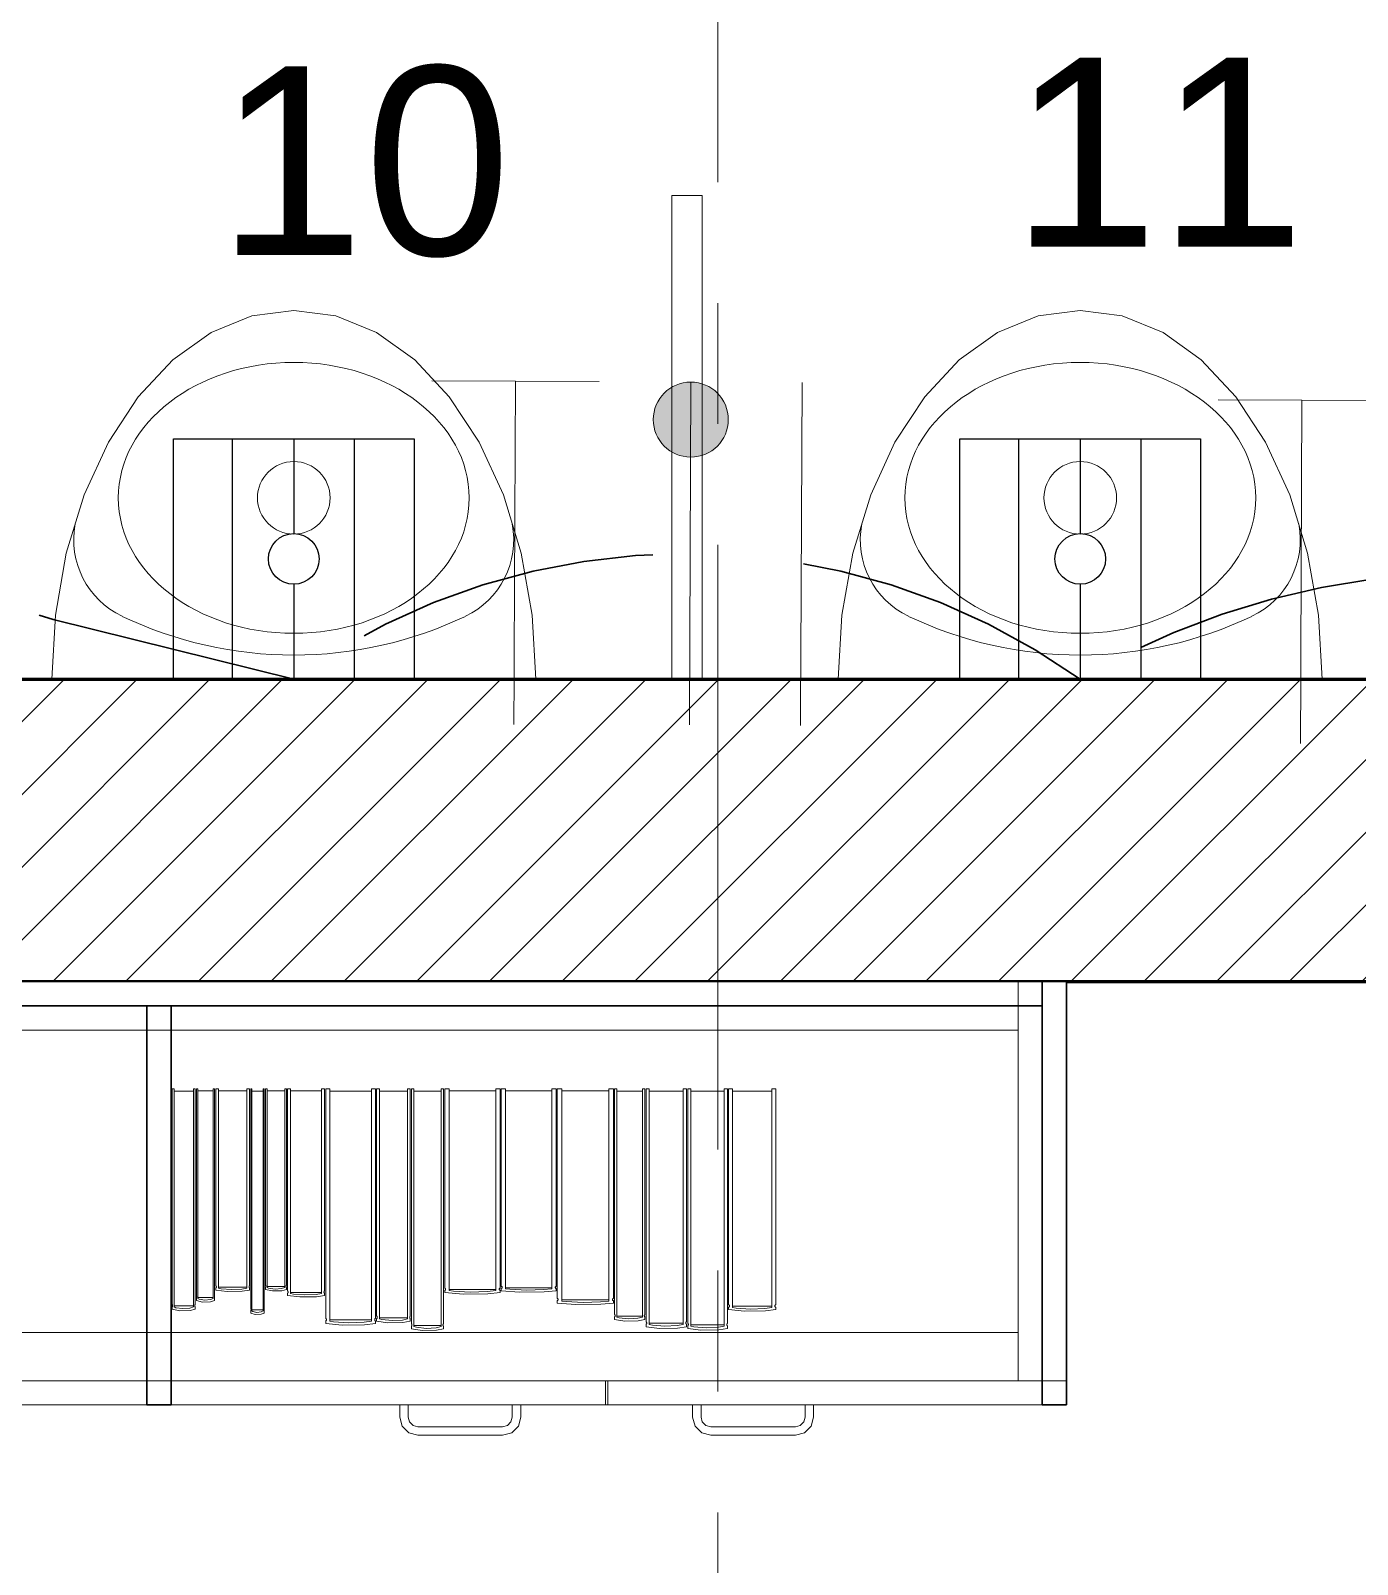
# Model space of a CAD drawing. Header units: inches. Extents: x -19 to 5698, y -728 to 92.
# Drawn here: x 419.478 to 420.574, y 10.968 to 12.236 of the extents above; entities that cross this region are included whole.
import ezdxf

# ---------------------------------------------------------------- set-up
doc = ezdxf.new("R2010")
doc.units = ezdxf.units.IN
doc.header["$MEASUREMENT"] = 0
doc.set_wipeout_variables(frame=1)
for name, pattern in [('HIDDEN', [0.375, 0.25, -0.125]), ('Punto & Raya', [0.65, 0.5, -0.075, 0, -0.075]), ('RAYITAS', [0.375, 0.25, -0.125]), ('Wipeout_Contour', [1, 0, -1])]:
    doc.linetypes.add(name, pattern=pattern)
for name, color, linetype, lineweight in [('00 conduct tomacorr', 120, 'HIDDEN', 30), ('00 IE LUZ EMERGENCIA', 253, 'Continuous', 0), ('T-TECHO-E', 150, 'Continuous', 20), ('TOMACORRIENTE', 22, 'RAYITAS', 9)]:
    doc.layers.add(name, color=color, linetype=linetype, lineweight=lineweight)
for name, color, linetype in [('02 _ ARQ _ ZON _ Espacio.3D', 7, 'Continuous'), ('Estructura - 04 MURO', 7, 'Continuous'), ('Fluxometro E. Mingitorio', 117, 'Continuous'), ('Interior - Mobiliario', 7, 'Continuous'), ('Interior - Sanitarios', 7, 'Continuous'), ('Marcador - Secciones', 7, 'Continuous')]:
    doc.layers.add(name, color=color, linetype=linetype)
doc.styles.add('Annotative', font='arial.ttf')

# ---------------------------------------------------------------- blocks, each defined once
blk = doc.blocks.new('Flux E Mingitorio')
at = {"layer": 'Fluxometro E. Mingitorio'}
for p, q in [((-0.03824, 0), (-0.03824, 0.15)), ((0, 0.15), (0, 0.09079)), ((0.03774, 0.15), (0.03774, 0)), ((0, 0.05921), (0, 0))]:
    blk.add_line(p, q, dxfattribs=at)
blk.add_lwpolyline([(-0.075, 0.15), (0.075, 0.15), (0.075, 0), (-0.075, 0)], close=True, dxfattribs=at)
at = {"layer": 'Fluxometro E. Mingitorio', "color": 242, "true_color": 0xcd2027}
blk.add_circle((0, 0.075), 0.01579, dxfattribs=at)
blk = doc.blocks.new('a')
at = {"layer": 'TOMACORRIENTE', "ltscale": 0.05}
h = blk.add_hatch(color=4, dxfattribs=at)
edge = h.paths.add_edge_path()
edge.add_arc((0, 0.0752), 0.02106, 0, 360)
at = {"layer": 'TOMACORRIENTE', "color": 4}
for p, q in [((-0.14553, 0.09625), (-0.0515, 0.09625)), ((-0.09851, 0.09625), (-0.09851, -0.09657)), ((0, 0.09625), (0, -0.09625)), ((0.06232, -0.09625), (0.06232, 0.09625))]:
    blk.add_line(p, q, dxfattribs=at)
blk.add_circle((0, 0.0752), 0.02106, dxfattribs=at)
blk = doc.blocks.new('CABLE 3FACE')
at = {"layer": 'T-TECHO-E', "rotation": 59.94170052614085}
blk.add_blockref('a', (0, 0), dxfattribs=at)

msp = doc.modelspace()

# ---------------------------------------------------------------- linework, layer by layer
at = {"layer": '02 _ ARQ _ ZON _ Espacio.3D', "color": 254, "linetype": 'Continuous', "lineweight": 0, "flags": 128}
msp.add_lwpolyline([(407.12, 16.5), (407.12, 8.1), (407.5701, 8.1), (407.5701, 7.7), (407.7701, 7.7), (407.7701, 7.3311), (413.6701, 7.3311), (413.6701, 7.7), (414.0701, 7.7), (414.0701, 8.1), (414.5701, 8.1), (414.5701, 7.35), (420.6701, 7.35), (420.6701, 7.7), (421.0701, 7.7), (421.0701, 8.1), (421.4201, 8.1), (421.4199, 11.45), (413.47, 11.4499), (413.47, 16.9), (413.47, 17.35), (407.5701, 17.3493), (407.5701, 16.5)], close=True, dxfattribs=at)
at = {"layer": '02 _ ARQ _ ZON _ Espacio.3D', "color": 9, "linetype": 'Continuous', "lineweight": 5, "flags": 128}
msp.add_lwpolyline([(417.42, 14.9999), (417.42, 11.7), (421.3201, 11.7), (421.3201, 14.9999), (418.4701, 14.9999), (418.4701, 13.6749), (418.3201, 13.6749), (418.3201, 14.9999)], close=True, dxfattribs=at)
at = {"layer": 'Interior - Mobiliario', "color": 175, "linetype": 'Continuous', "lineweight": 13}
for p, q in [((418.8537, 11.43), (420.3137, 11.43)), ((420.3137, 11.43), (420.3137, 11.12)), ((420.2937, 11.41), (420.2937, 11.16)), ((419.6121, 11.181), (419.6121, 11.3613)), ((419.6121, 11.3613), (419.6136, 11.3613)), ((419.6136, 11.3613), (419.6136, 11.1832)), ((419.6146, 11.19), (419.6146, 11.3613)), ((419.6146, 11.3613), (419.6158, 11.3613)), ((419.6158, 11.3613), (419.6158, 11.1879)), ((419.6158, 11.3596), (419.6285, 11.3596)), ((419.6285, 11.1879), (419.6285, 11.3613)), ((419.6285, 11.3613), (419.6297, 11.3613)), ((419.6297, 11.3613), (419.6297, 11.19)), ((419.6307, 11.1985), (419.6307, 11.3613)), ((419.6307, 11.3613), (419.633, 11.3613)), ((419.633, 11.3613), (419.633, 11.1965)), ((419.633, 11.3597), (419.6564, 11.3597)), ((419.6564, 11.1965), (419.6564, 11.3613)), ((419.6564, 11.3613), (419.6586, 11.3613)), ((419.6586, 11.3613), (419.6586, 11.1985)), ((419.6596, 11.18), (419.6596, 11.3613)), ((419.6596, 11.3613), (419.6605, 11.3613)), ((419.6605, 11.3613), (419.6605, 11.1778)), ((419.6605, 11.3595), (419.6698, 11.3595)), ((419.6698, 11.1778), (419.6698, 11.3613)), ((419.6698, 11.3613), (419.6706, 11.3613)), ((419.6706, 11.3613), (419.6706, 11.18)), ((419.6716, 11.199), (419.6716, 11.3613)), ((419.6716, 11.3613), (419.673, 11.3613)), ((419.673, 11.3613), (419.673, 11.197)), ((419.673, 11.3597), (419.6876, 11.3597)), ((419.6876, 11.197), (419.6876, 11.3613)), ((419.6876, 11.3613), (419.689, 11.3613)), ((419.689, 11.3613), (419.689, 11.199)), ((419.69, 11.1942), (419.69, 11.3613)), ((419.69, 11.3613), (419.6924, 11.3613)), ((419.6924, 11.3613), (419.6924, 11.1922)), ((419.6924, 11.3596), (419.7181, 11.3596)), ((419.7181, 11.1922), (419.7181, 11.3613)), ((419.7181, 11.3613), (419.7205, 11.3613)), ((419.7205, 11.3613), (419.7205, 11.1942)), ((419.7215, 11.1716), (419.7215, 11.3613)), ((419.7215, 11.3613), (419.7248, 11.3613)), ((419.7248, 11.3613), (419.7248, 11.1693)), ((419.7248, 11.3594), (419.7594, 11.3594)), ((419.7594, 11.1693), (419.7594, 11.3613)), ((419.7594, 11.3613), (419.7626, 11.3613)), ((419.7626, 11.3613), (419.7626, 11.1716)), ((419.7636, 11.1734), (419.7636, 11.3613)), ((419.7636, 11.3613), (419.7659, 11.3613)), ((419.7659, 11.3613), (419.7659, 11.1711)), ((419.7659, 11.3594), (419.7891, 11.3594)), ((419.7891, 11.1711), (419.7891, 11.3613)), ((419.7891, 11.3613), (419.7913, 11.3613)), ((419.7913, 11.3613), (419.7913, 11.1734)), ((419.7923, 11.1671), (419.7923, 11.3613)), ((419.7923, 11.3613), (419.7944, 11.3613)), ((419.7944, 11.3613), (419.7944, 11.1648)), ((419.7944, 11.3594), (419.8168, 11.3594)), ((419.8168, 11.1648), (419.8168, 11.3613)), ((419.8168, 11.3613), (419.8189, 11.3613)), ((419.8189, 11.3613), (419.8189, 11.1671)), ((419.8199, 11.1966), (419.8199, 11.3613)), ((419.8199, 11.3613), (419.8235, 11.3613)), ((419.8235, 11.3613), (419.8235, 11.1945)), ((419.8235, 11.3597), (419.862, 11.3597)), ((419.862, 11.1945), (419.862, 11.3613)), ((419.862, 11.3613), (419.8656, 11.3613)), ((419.8656, 11.3613), (419.8656, 11.1966)), ((419.8666, 11.1981), (419.8666, 11.3613)), ((419.8666, 11.3613), (419.8702, 11.3613)), ((419.8702, 11.3613), (419.8702, 11.1961)), ((419.8702, 11.3597), (419.9083, 11.3597)), ((419.9083, 11.1961), (419.9083, 11.3613)), ((419.9083, 11.3613), (419.9119, 11.3613)), ((419.9119, 11.3613), (419.9119, 11.1981)), ((419.9129, 11.188), (419.9129, 11.3613)), ((419.9129, 11.3613), (419.9166, 11.3613)), ((419.9166, 11.3613), (419.9166, 11.1859)), ((419.9166, 11.3596), (419.9555, 11.3596)), ((419.9555, 11.1859), (419.9555, 11.3613)), ((419.9555, 11.3613), (419.9592, 11.3613)), ((419.9592, 11.3613), (419.9592, 11.188)), ((419.9602, 11.1748), (419.9602, 11.3613)), ((419.9602, 11.3613), (419.9622, 11.3613)), ((419.9622, 11.3613), (419.9622, 11.1725)), ((419.9622, 11.3594), (419.9833, 11.3594)), ((419.9833, 11.1725), (419.9833, 11.3613)), ((419.9833, 11.3613), (419.9853, 11.3613)), ((419.9853, 11.3613), (419.9853, 11.1748)), ((419.9863, 11.1689), (419.9863, 11.3613)), ((419.9863, 11.3613), (419.9889, 11.3613)), ((419.9889, 11.3613), (419.9889, 11.1665)), ((419.9889, 11.3594), (420.017, 11.3594)), ((420.017, 11.1665), (420.017, 11.3613)), ((420.017, 11.3613), (420.0197, 11.3613)), ((420.0197, 11.3613), (420.0197, 11.1689)), ((420.0207, 11.1676), (420.0207, 11.3613)), ((420.0207, 11.3613), (420.0233, 11.3613)), ((420.0233, 11.3613), (420.0233, 11.1652)), ((420.0233, 11.3594), (420.0509, 11.3594)), ((420.0509, 11.1652), (420.0509, 11.3613)), ((420.0509, 11.3613), (420.0535, 11.3613)), ((420.0535, 11.3613), (420.0535, 11.1676)), ((420.0545, 11.1828), (420.0545, 11.3613)), ((420.0545, 11.3613), (420.0576, 11.3613)), ((420.0576, 11.3613), (420.0576, 11.1806)), ((420.0576, 11.3595), (420.0903, 11.3595)), ((420.0903, 11.1806), (420.0903, 11.3613)), ((420.0903, 11.3613), (420.0934, 11.3613)), ((420.0934, 11.3613), (420.0934, 11.1828)), ((419.6309, 11.1984), (419.6307, 11.1985)), ((419.631, 11.1982), (419.6309, 11.1984)), ((419.6311, 11.198), (419.631, 11.1982)), ((419.6312, 11.1977), (419.6311, 11.198)), ((419.6312, 11.1975), (419.6312, 11.1977)), ((419.6312, 11.1973), (419.6312, 11.1975)), ((419.6583, 11.1982), (419.6582, 11.1979)), ((419.6582, 11.1979), (419.6582, 11.1977)), ((419.6582, 11.1977), (419.6582, 11.1974)), ((419.6582, 11.1974), (419.6582, 11.1972)), ((419.6585, 11.1984), (419.6583, 11.1982)), ((419.6586, 11.1985), (419.6585, 11.1984)), ((419.6717, 11.1989), (419.6716, 11.199)), ((419.6718, 11.1987), (419.6717, 11.1989)), ((419.6717, 11.1973), (419.6718, 11.1975)), ((419.6719, 11.1984), (419.6718, 11.1987)), ((419.6718, 11.1975), (419.6719, 11.1977)), ((419.6719, 11.1982), (419.6719, 11.1984)), ((419.6719, 11.198), (419.6719, 11.1982)), ((419.6719, 11.1977), (419.6719, 11.198)), ((419.6876, 11.1978), (419.673, 11.1978)), ((419.6888, 11.1986), (419.6887, 11.1984)), ((419.6887, 11.1984), (419.6887, 11.1981)), ((419.6887, 11.1981), (419.6887, 11.1979)), ((419.6887, 11.1979), (419.6888, 11.1977)), ((419.6889, 11.1988), (419.6888, 11.1986)), ((419.6888, 11.1977), (419.6888, 11.1974)), ((419.6888, 11.1974), (419.6889, 11.1972)), ((419.689, 11.199), (419.6889, 11.1988)), ((419.8668, 11.198), (419.8666, 11.1981)), ((419.8671, 11.1978), (419.8668, 11.198)), ((419.8673, 11.1976), (419.8671, 11.1978)), ((419.8674, 11.1973), (419.8673, 11.1976)), ((419.9112, 11.1975), (419.9111, 11.1973)), ((419.9114, 11.1977), (419.9112, 11.1975)), ((419.9117, 11.1979), (419.9114, 11.1977)), ((419.9119, 11.1981), (419.9117, 11.1979)), ((419.6147, 11.1899), (419.6146, 11.19)), ((419.6146, 11.1881), (419.6147, 11.1882)), ((419.6146, 11.1862), (419.6146, 11.1881)), ((419.6197, 11.185), (419.6146, 11.1862)), ((419.6148, 11.1897), (419.6147, 11.1899)), ((419.6147, 11.1882), (419.6148, 11.1885)), ((419.6148, 11.1895), (419.6148, 11.1897)), ((419.6149, 11.1892), (419.6148, 11.1895)), ((419.6148, 11.1887), (419.6149, 11.189)), ((419.6148, 11.1885), (419.6148, 11.1887)), ((419.6149, 11.189), (419.6149, 11.1892)), ((419.6285, 11.1888), (419.6158, 11.1888)), ((419.6158, 11.1879), (419.617, 11.1874)), ((419.617, 11.1874), (419.6216, 11.1867)), ((419.6264, 11.1852), (419.6197, 11.185)), ((419.6216, 11.1867), (419.6263, 11.1871)), ((419.6263, 11.1871), (419.6285, 11.1879)), ((419.6297, 11.1862), (419.6264, 11.1852)), ((419.6296, 11.1897), (419.6295, 11.1894)), ((419.6295, 11.1894), (419.6295, 11.1892)), ((419.6295, 11.1892), (419.6295, 11.1889)), ((419.6295, 11.1889), (419.6295, 11.1886)), ((419.6295, 11.1886), (419.6296, 11.1884)), ((419.6297, 11.1899), (419.6296, 11.1897)), ((419.6296, 11.1884), (419.6297, 11.1882)), ((419.6297, 11.19), (419.6297, 11.1899)), ((419.6297, 11.1882), (419.6297, 11.1881)), ((419.6297, 11.1881), (419.6297, 11.1862)), ((419.6307, 11.1967), (419.6309, 11.1968)), ((419.6307, 11.1949), (419.6307, 11.1967)), ((419.64, 11.1937), (419.6307, 11.1949)), ((419.6309, 11.1968), (419.6311, 11.197)), ((419.6311, 11.197), (419.6312, 11.1973)), ((419.6564, 11.1974), (419.633, 11.1974)), ((419.633, 11.1965), (419.6351, 11.196)), ((419.6351, 11.196), (419.6436, 11.1953)), ((419.6525, 11.194), (419.64, 11.1937)), ((419.6436, 11.1953), (419.6522, 11.1958)), ((419.6522, 11.1958), (419.6564, 11.1965)), ((419.6586, 11.1949), (419.6525, 11.194)), ((419.6582, 11.1972), (419.6583, 11.197)), ((419.6583, 11.197), (419.6585, 11.1968)), ((419.6585, 11.1968), (419.6586, 11.1967)), ((419.6586, 11.1967), (419.6586, 11.1949)), ((419.6716, 11.1971), (419.6717, 11.1973)), ((419.6716, 11.1953), (419.6716, 11.1971)), ((419.6774, 11.1942), (419.6716, 11.1953)), ((419.673, 11.197), (419.6743, 11.1965)), ((419.6743, 11.1965), (419.6797, 11.1958)), ((419.6852, 11.1944), (419.6774, 11.1942)), ((419.6797, 11.1958), (419.685, 11.1962)), ((419.685, 11.1962), (419.6876, 11.197)), ((419.689, 11.1953), (419.6852, 11.1944)), ((419.6889, 11.1972), (419.689, 11.1971)), ((419.689, 11.1971), (419.689, 11.1953)), ((419.6901, 11.1941), (419.69, 11.1942)), ((419.69, 11.1923), (419.6902, 11.1925)), ((419.69, 11.1905), (419.69, 11.1923)), ((419.7002, 11.1893), (419.69, 11.1905)), ((419.6903, 11.1939), (419.6901, 11.1941)), ((419.6902, 11.1925), (419.6903, 11.1927)), ((419.6904, 11.1937), (419.6903, 11.1939)), ((419.6903, 11.1927), (419.6905, 11.1929)), ((419.6905, 11.1934), (419.6904, 11.1937)), ((419.6905, 11.1932), (419.6905, 11.1934)), ((419.6905, 11.1929), (419.6905, 11.1932)), ((419.7181, 11.193), (419.6924, 11.193)), ((419.6924, 11.1922), (419.6948, 11.1917)), ((419.6948, 11.1917), (419.7041, 11.1909)), ((419.7138, 11.1895), (419.7002, 11.1893)), ((419.7041, 11.1909), (419.7135, 11.1914)), ((419.7135, 11.1914), (419.7181, 11.1922)), ((419.7205, 11.1905), (419.7138, 11.1895)), ((419.7201, 11.1936), (419.72, 11.1934)), ((419.72, 11.1934), (419.72, 11.1931)), ((419.72, 11.1931), (419.7201, 11.1929)), ((419.7202, 11.1938), (419.7201, 11.1936)), ((419.7201, 11.1929), (419.7202, 11.1926)), ((419.7203, 11.1941), (419.7202, 11.1938)), ((419.7202, 11.1926), (419.7204, 11.1924)), ((419.7205, 11.1942), (419.7203, 11.1941)), ((419.7204, 11.1924), (419.7205, 11.1923)), ((419.7205, 11.1923), (419.7205, 11.1905)), ((419.8201, 11.1965), (419.8199, 11.1966)), ((419.8199, 11.1947), (419.8201, 11.1948)), ((419.8199, 11.1929), (419.8199, 11.1947)), ((419.8351, 11.1917), (419.8199, 11.1929)), ((419.8203, 11.1962), (419.8201, 11.1965)), ((419.8201, 11.1948), (419.8204, 11.195)), ((419.8205, 11.196), (419.8203, 11.1962)), ((419.8204, 11.195), (419.8206, 11.1953)), ((419.8206, 11.1958), (419.8205, 11.196)), ((419.8206, 11.1955), (419.8206, 11.1958)), ((419.8206, 11.1953), (419.8206, 11.1955)), ((419.862, 11.1954), (419.8235, 11.1954)), ((419.8235, 11.1945), (419.827, 11.194)), ((419.827, 11.194), (419.841, 11.1933)), ((419.8556, 11.1919), (419.8351, 11.1917)), ((419.841, 11.1933), (419.8551, 11.1938)), ((419.8551, 11.1938), (419.862, 11.1945)), ((419.8656, 11.1929), (419.8556, 11.1919)), ((419.8649, 11.196), (419.8648, 11.1957)), ((419.8648, 11.1957), (419.8649, 11.1955)), ((419.8651, 11.1962), (419.8649, 11.196)), ((419.8649, 11.1955), (419.865, 11.1952)), ((419.865, 11.1952), (419.8652, 11.195)), ((419.8654, 11.1964), (419.8651, 11.1962)), ((419.8652, 11.195), (419.8654, 11.1948)), ((419.8656, 11.1966), (419.8654, 11.1964)), ((419.8654, 11.1948), (419.8656, 11.1947)), ((419.8656, 11.1947), (419.8656, 11.1929)), ((419.8666, 11.1962), (419.8669, 11.1964)), ((419.8666, 11.1944), (419.8666, 11.1962)), ((419.8817, 11.1933), (419.8666, 11.1944)), ((419.8669, 11.1964), (419.8671, 11.1966)), ((419.8671, 11.1966), (419.8673, 11.1968)), ((419.8673, 11.1968), (419.8674, 11.1971)), ((419.8674, 11.1971), (419.8674, 11.1973)), ((419.9083, 11.1969), (419.8702, 11.1969)), ((419.8702, 11.1961), (419.8737, 11.1956)), ((419.8737, 11.1956), (419.8876, 11.1949)), ((419.902, 11.1935), (419.8817, 11.1933)), ((419.8876, 11.1949), (419.9015, 11.1953)), ((419.9015, 11.1953), (419.9083, 11.1961)), ((419.9119, 11.1944), (419.902, 11.1935)), ((419.9111, 11.1973), (419.9111, 11.197)), ((419.9111, 11.197), (419.9113, 11.1968)), ((419.9113, 11.1968), (419.9114, 11.1965)), ((419.9114, 11.1965), (419.9117, 11.1963)), ((419.9117, 11.1963), (419.9119, 11.1962)), ((419.9119, 11.1962), (419.9119, 11.1944)), ((419.9131, 11.1879), (419.9129, 11.188)), ((419.9129, 11.1861), (419.9131, 11.1862)), ((419.9129, 11.1841), (419.9129, 11.1861)), ((419.9134, 11.1877), (419.9131, 11.1879)), ((419.9131, 11.1862), (419.9134, 11.1865)), ((419.9136, 11.1875), (419.9134, 11.1877)), ((419.9134, 11.1865), (419.9136, 11.1867)), ((419.9137, 11.1872), (419.9136, 11.1875)), ((419.9136, 11.1867), (419.9137, 11.187)), ((419.9137, 11.187), (419.9137, 11.1872)), ((419.9555, 11.1868), (419.9166, 11.1868)), ((419.9166, 11.1859), (419.9201, 11.1854)), ((419.9201, 11.1854), (419.9343, 11.1847)), ((419.9343, 11.1847), (419.9486, 11.1851)), ((419.9486, 11.1851), (419.9555, 11.1859)), ((419.9585, 11.1874), (419.9584, 11.1872)), ((419.9584, 11.1872), (419.9584, 11.1869)), ((419.9584, 11.1869), (419.9585, 11.1866)), ((419.9587, 11.1877), (419.9585, 11.1874)), ((419.9585, 11.1866), (419.9587, 11.1864)), ((419.959, 11.1879), (419.9587, 11.1877)), ((419.9587, 11.1864), (419.959, 11.1862)), ((419.9592, 11.188), (419.959, 11.1879)), ((419.959, 11.1862), (419.9592, 11.1861)), ((419.9592, 11.1861), (419.9592, 11.1841)), ((419.6095, 11.1782), (419.601, 11.1779)), ((419.6034, 11.1797), (419.6093, 11.1801)), ((419.6093, 11.1801), (419.6121, 11.181)), ((419.6136, 11.1792), (419.6095, 11.1782)), ((419.6134, 11.1828), (419.6133, 11.1825)), ((419.6133, 11.1825), (419.6133, 11.1823)), ((419.6133, 11.1823), (419.6133, 11.182)), ((419.6133, 11.182), (419.6134, 11.1817)), ((419.6135, 11.183), (419.6134, 11.1828)), ((419.6134, 11.1817), (419.6134, 11.1815)), ((419.6134, 11.1815), (419.6135, 11.1812)), ((419.6136, 11.1832), (419.6135, 11.183)), ((419.6135, 11.1812), (419.6136, 11.1811)), ((419.6136, 11.1811), (419.6136, 11.1792)), ((419.6597, 11.1799), (419.6596, 11.18)), ((419.6596, 11.178), (419.6597, 11.1781)), ((419.6596, 11.1759), (419.6596, 11.178)), ((419.6633, 11.1747), (419.6596, 11.1759)), ((419.6597, 11.1797), (419.6597, 11.1799)), ((419.6598, 11.1794), (419.6597, 11.1797)), ((419.6597, 11.1783), (419.6598, 11.1786)), ((419.6597, 11.1781), (419.6597, 11.1783)), ((419.6598, 11.1792), (419.6598, 11.1794)), ((419.6598, 11.1789), (419.6598, 11.1792)), ((419.6598, 11.1786), (419.6598, 11.1789)), ((419.6698, 11.1787), (419.6605, 11.1787)), ((419.6605, 11.1778), (419.6613, 11.1772)), ((419.6613, 11.1772), (419.6647, 11.1765)), ((419.6682, 11.1749), (419.6633, 11.1747)), ((419.6647, 11.1765), (419.6681, 11.1769)), ((419.6681, 11.1769), (419.6698, 11.1778)), ((419.6706, 11.1759), (419.6682, 11.1749)), ((419.6706, 11.1799), (419.6705, 11.1796)), ((419.6705, 11.1796), (419.6705, 11.1794)), ((419.6705, 11.1794), (419.6705, 11.1791)), ((419.6705, 11.1791), (419.6705, 11.1788)), ((419.6705, 11.1788), (419.6705, 11.1785)), ((419.6705, 11.1785), (419.6705, 11.1783)), ((419.6705, 11.1783), (419.6706, 11.1781)), ((419.6706, 11.18), (419.6706, 11.1799)), ((419.6706, 11.1781), (419.6706, 11.178)), ((419.6706, 11.178), (419.6706, 11.1759)), ((419.7638, 11.1733), (419.7636, 11.1734)), ((419.7639, 11.1731), (419.7638, 11.1733)), ((419.764, 11.1728), (419.7639, 11.1731)), ((419.7641, 11.1725), (419.764, 11.1728)), ((419.7641, 11.1722), (419.7641, 11.1725)), ((419.7641, 11.1719), (419.7641, 11.1722)), ((419.7891, 11.1721), (419.7659, 11.1721)), ((419.791, 11.173), (419.7909, 11.1727)), ((419.7909, 11.1727), (419.7909, 11.1724)), ((419.7909, 11.1724), (419.7909, 11.1722)), ((419.7909, 11.1722), (419.7909, 11.1719)), ((419.7912, 11.1732), (419.791, 11.173)), ((419.7913, 11.1734), (419.7912, 11.1732)), ((419.9283, 11.183), (419.9129, 11.1841)), ((419.949, 11.1832), (419.9283, 11.183)), ((419.9592, 11.1841), (419.949, 11.1832)), ((419.9603, 11.1747), (419.9602, 11.1748)), ((419.9602, 11.1727), (419.9603, 11.1728)), ((419.9602, 11.1706), (419.9602, 11.1727)), ((419.9605, 11.1744), (419.9603, 11.1747)), ((419.9603, 11.1728), (419.9605, 11.1731)), ((419.9606, 11.1742), (419.9605, 11.1744)), ((419.9605, 11.1731), (419.9606, 11.1733)), ((419.9606, 11.1739), (419.9606, 11.1742)), ((419.9606, 11.1736), (419.9606, 11.1739)), ((419.9606, 11.1733), (419.9606, 11.1736)), ((419.9833, 11.1734), (419.9622, 11.1734)), ((419.9622, 11.1725), (419.9641, 11.1719)), ((419.9795, 11.1716), (419.9833, 11.1725)), ((419.9849, 11.1741), (419.9848, 11.1738)), ((419.9848, 11.1738), (419.9848, 11.1735)), ((419.9848, 11.1735), (419.9849, 11.1733)), ((419.985, 11.1744), (419.9849, 11.1741)), ((419.9849, 11.1733), (419.985, 11.173)), ((419.9851, 11.1746), (419.985, 11.1744)), ((419.985, 11.173), (419.9852, 11.1728)), ((419.9853, 11.1748), (419.9851, 11.1746)), ((419.9852, 11.1728), (419.9853, 11.1727)), ((419.9853, 11.1727), (419.9853, 11.1706)), ((420.0547, 11.1827), (420.0545, 11.1828)), ((420.0545, 11.1808), (420.0547, 11.1809)), ((420.0545, 11.1788), (420.0545, 11.1808)), ((420.0675, 11.1776), (420.0545, 11.1788)), ((420.0549, 11.1825), (420.0547, 11.1827)), ((420.0547, 11.1809), (420.055, 11.1812)), ((420.0551, 11.1822), (420.0549, 11.1825)), ((420.055, 11.1812), (420.0551, 11.1814)), ((420.0552, 11.182), (420.0551, 11.1822)), ((420.0551, 11.1814), (420.0552, 11.1817)), ((420.0552, 11.1817), (420.0552, 11.182)), ((420.0903, 11.1816), (420.0576, 11.1816)), ((420.0576, 11.1806), (420.0606, 11.1801)), ((420.0606, 11.1801), (420.0725, 11.1793)), ((420.0849, 11.1778), (420.0675, 11.1776)), ((420.0725, 11.1793), (420.0845, 11.1798)), ((420.0845, 11.1798), (420.0903, 11.1806)), ((420.0934, 11.1788), (420.0849, 11.1778)), ((420.0928, 11.1822), (420.0927, 11.1819)), ((420.0927, 11.1819), (420.0928, 11.1816)), ((420.093, 11.1824), (420.0928, 11.1822)), ((420.0928, 11.1816), (420.0928, 11.1814)), ((420.0928, 11.1814), (420.093, 11.1811)), ((420.0932, 11.1827), (420.093, 11.1824)), ((420.093, 11.1811), (420.0932, 11.1809)), ((420.0934, 11.1828), (420.0932, 11.1827)), ((420.0932, 11.1809), (420.0934, 11.1808)), ((420.0934, 11.1808), (420.0934, 11.1788)), ((419.7217, 11.1715), (419.7215, 11.1716)), ((419.7215, 11.1695), (419.7217, 11.1696)), ((419.7215, 11.1673), (419.7215, 11.1695)), ((419.7352, 11.166), (419.7215, 11.1673)), ((419.7219, 11.1712), (419.7217, 11.1715)), ((419.7217, 11.1696), (419.722, 11.1699)), ((419.7221, 11.171), (419.7219, 11.1712)), ((419.722, 11.1699), (419.7221, 11.1701)), ((419.7222, 11.1707), (419.7221, 11.171)), ((419.7221, 11.1701), (419.7222, 11.1704)), ((419.7222, 11.1704), (419.7222, 11.1707)), ((419.7594, 11.1703), (419.7248, 11.1703)), ((419.7248, 11.1693), (419.7279, 11.1687)), ((419.7279, 11.1687), (419.7405, 11.1679)), ((419.7536, 11.1663), (419.7352, 11.166)), ((419.7405, 11.1679), (419.7532, 11.1684)), ((419.7532, 11.1684), (419.7594, 11.1693)), ((419.7626, 11.1673), (419.7536, 11.1663)), ((419.7622, 11.1712), (419.762, 11.1709)), ((419.762, 11.1709), (419.762, 11.1706)), ((419.762, 11.1706), (419.762, 11.1704)), ((419.762, 11.1704), (419.7621, 11.1701)), ((419.7621, 11.1701), (419.7622, 11.1698)), ((419.7624, 11.1714), (419.7622, 11.1712)), ((419.7622, 11.1698), (419.7625, 11.1696)), ((419.7626, 11.1716), (419.7624, 11.1714)), ((419.7625, 11.1696), (419.7626, 11.1695)), ((419.7626, 11.1695), (419.7626, 11.1673)), ((419.7636, 11.1713), (419.7638, 11.1714)), ((419.7636, 11.1692), (419.7636, 11.1713)), ((419.7729, 11.1679), (419.7636, 11.1692)), ((419.7638, 11.1714), (419.764, 11.1717)), ((419.764, 11.1717), (419.7641, 11.1719)), ((419.7659, 11.1711), (419.768, 11.1705)), ((419.768, 11.1705), (419.7764, 11.1697)), ((419.7852, 11.1681), (419.7729, 11.1679)), ((419.7764, 11.1697), (419.785, 11.1702)), ((419.785, 11.1702), (419.7891, 11.1711)), ((419.7913, 11.1692), (419.7852, 11.1681)), ((419.7909, 11.1719), (419.791, 11.1716)), ((419.791, 11.1716), (419.7912, 11.1714)), ((419.7912, 11.1714), (419.7913, 11.1713)), ((419.7913, 11.1713), (419.7913, 11.1692)), ((419.7924, 11.167), (419.7923, 11.1671)), ((419.7923, 11.1649), (419.7925, 11.1651)), ((419.7923, 11.1628), (419.7923, 11.1649)), ((419.8012, 11.1614), (419.7923, 11.1628)), ((419.7926, 11.1668), (419.7924, 11.167)), ((419.7925, 11.1651), (419.7926, 11.1653)), ((419.7927, 11.1665), (419.7926, 11.1668)), ((419.7926, 11.1653), (419.7927, 11.1656)), ((419.7928, 11.1662), (419.7927, 11.1665)), ((419.7927, 11.1656), (419.7928, 11.1659)), ((419.7928, 11.1659), (419.7928, 11.1662)), ((419.8168, 11.1657), (419.7944, 11.1657)), ((419.7944, 11.1648), (419.7965, 11.1642)), ((419.7965, 11.1642), (419.8046, 11.1633)), ((419.8131, 11.1617), (419.8012, 11.1614)), ((419.8046, 11.1633), (419.8128, 11.1638)), ((419.8128, 11.1638), (419.8168, 11.1648)), ((419.8189, 11.1628), (419.8131, 11.1617)), ((419.8185, 11.1664), (419.8184, 11.1661)), ((419.8184, 11.1661), (419.8184, 11.1658)), ((419.8184, 11.1658), (419.8185, 11.1656)), ((419.8186, 11.1667), (419.8185, 11.1664)), ((419.8185, 11.1656), (419.8186, 11.1653)), ((419.8187, 11.167), (419.8186, 11.1667)), ((419.8186, 11.1653), (419.8188, 11.165)), ((419.8189, 11.1671), (419.8187, 11.167)), ((419.8188, 11.165), (419.8189, 11.1649)), ((419.8189, 11.1649), (419.8189, 11.1628)), ((419.9686, 11.1693), (419.9602, 11.1706)), ((419.9641, 11.1719), (419.9718, 11.1711)), ((419.9798, 11.1695), (419.9686, 11.1693)), ((419.9718, 11.1711), (419.9795, 11.1716)), ((419.9853, 11.1706), (419.9798, 11.1695)), ((419.9864, 11.1688), (419.9863, 11.1689)), ((419.9863, 11.1667), (419.9864, 11.1668)), ((419.9863, 11.1645), (419.9863, 11.1667)), ((419.9974, 11.1632), (419.9863, 11.1645)), ((419.9866, 11.1685), (419.9864, 11.1688)), ((419.9864, 11.1668), (419.9866, 11.1671)), ((419.9867, 11.1682), (419.9866, 11.1685)), ((419.9866, 11.1671), (419.9868, 11.1674)), ((419.9868, 11.1679), (419.9867, 11.1682)), ((419.9868, 11.1677), (419.9868, 11.1679)), ((419.9868, 11.1674), (419.9868, 11.1677)), ((420.017, 11.1675), (419.9889, 11.1675)), ((419.9889, 11.1665), (419.9915, 11.1659)), ((419.9915, 11.1659), (420.0017, 11.1651)), ((420.0123, 11.1635), (419.9974, 11.1632)), ((420.0017, 11.1651), (420.012, 11.1656)), ((420.012, 11.1656), (420.017, 11.1665)), ((420.0197, 11.1645), (420.0123, 11.1635)), ((420.0192, 11.1682), (420.0191, 11.1679)), ((420.0191, 11.1679), (420.0191, 11.1676)), ((420.0191, 11.1676), (420.0192, 11.1673)), ((420.0193, 11.1684), (420.0192, 11.1682)), ((420.0192, 11.1673), (420.0193, 11.167)), ((420.0195, 11.1687), (420.0193, 11.1684)), ((420.0193, 11.167), (420.0195, 11.1668)), ((420.0197, 11.1689), (420.0195, 11.1687)), ((420.0195, 11.1668), (420.0197, 11.1667)), ((420.0197, 11.1667), (420.0197, 11.1645)), ((420.0208, 11.1675), (420.0207, 11.1676)), ((420.0207, 11.1654), (420.0208, 11.1655)), ((420.0207, 11.1632), (420.0207, 11.1654)), ((420.0316, 11.1619), (420.0207, 11.1632)), ((420.021, 11.1672), (420.0208, 11.1675)), ((420.0208, 11.1655), (420.021, 11.1658)), ((420.0211, 11.1669), (420.021, 11.1672)), ((420.021, 11.1658), (420.0211, 11.1661)), ((420.0212, 11.1667), (420.0211, 11.1669)), ((420.0211, 11.1661), (420.0212, 11.1664)), ((420.0212, 11.1664), (420.0212, 11.1667)), ((420.0509, 11.1662), (420.0233, 11.1662)), ((420.0233, 11.1652), (420.0258, 11.1646)), ((420.0258, 11.1646), (420.0359, 11.1638)), ((420.0463, 11.1621), (420.0316, 11.1619)), ((420.0359, 11.1638), (420.046, 11.1643)), ((420.046, 11.1643), (420.0509, 11.1652)), ((420.0535, 11.1632), (420.0463, 11.1621)), ((420.0532, 11.1672), (420.053, 11.1669)), ((420.053, 11.1669), (420.053, 11.1666)), ((420.053, 11.1666), (420.053, 11.1663)), ((420.053, 11.1663), (420.0531, 11.166)), ((420.0531, 11.166), (420.0532, 11.1657)), ((420.0534, 11.1674), (420.0532, 11.1672)), ((420.0532, 11.1657), (420.0534, 11.1655)), ((420.0535, 11.1676), (420.0534, 11.1674)), ((420.0534, 11.1655), (420.0535, 11.1654)), ((420.0535, 11.1654), (420.0535, 11.1632)), ((420.2937, 11.16), (420.2937, 11.12)), ((420.3137, 11.12), (418.8537, 11.12)), ((419.9527, 11.1), (419.9527, 11.12)), ((419.9547, 11.1), (419.9547, 11.12)), ((419.7827, 11.09), (419.7827, 11.1)), ((419.7827, 11.1), (419.7897, 11.1)), ((419.7897, 11.1), (419.7897, 11.09)), ((419.8757, 11.1), (419.8827, 11.1)), ((419.8757, 11.09), (419.8757, 11.1)), ((419.8827, 11.1), (419.8827, 11.09)), ((420.0247, 11.1), (420.0247, 11.09)), ((420.0317, 11.1), (420.0247, 11.1)), ((420.0317, 11.09), (420.0317, 11.1)), ((420.1177, 11.1), (420.1177, 11.09)), ((420.1247, 11.1), (420.1177, 11.1)), ((420.1247, 11.09), (420.1247, 11.1)), ((419.7847, 11.0825), (419.7827, 11.09)), ((419.7897, 11.09), (419.7907, 11.086)), ((419.7907, 11.086), (419.7937, 11.0831)), ((419.8717, 11.0831), (419.8746, 11.086)), ((419.8746, 11.086), (419.8757, 11.09)), ((419.8827, 11.09), (419.8807, 11.0825)), ((420.0247, 11.09), (420.0267, 11.0825)), ((420.0327, 11.086), (420.0317, 11.09)), ((420.0357, 11.0831), (420.0327, 11.086)), ((420.1166, 11.086), (420.1137, 11.0831)), ((420.1177, 11.09), (420.1166, 11.086)), ((420.1227, 11.0825), (420.1247, 11.09)), ((419.7902, 11.077), (419.7847, 11.0825)), ((419.7977, 11.075), (419.7902, 11.077)), ((419.7937, 11.0831), (419.7977, 11.082)), ((419.7977, 11.082), (419.8677, 11.082)), ((419.8677, 11.075), (419.7977, 11.075)), ((419.8677, 11.082), (419.8717, 11.0831)), ((419.8752, 11.077), (419.8677, 11.075)), ((419.8807, 11.0825), (419.8752, 11.077)), ((420.0267, 11.0825), (420.0322, 11.077)), ((420.0322, 11.077), (420.0397, 11.075)), ((420.0397, 11.082), (420.0357, 11.0831)), ((420.1097, 11.082), (420.0397, 11.082)), ((420.0397, 11.075), (420.1097, 11.075)), ((420.1137, 11.0831), (420.1097, 11.082)), ((420.1097, 11.075), (420.1172, 11.077)), ((420.1172, 11.077), (420.1227, 11.0825))]:
    msp.add_line(p, q, dxfattribs=at)
at = {"layer": 'Interior - Sanitarios', "color": 205, "linetype": 'Continuous', "lineweight": 13, "flags": 128}
for points in [[(420.0326, 11.7), (420.0076, 11.7), (420.0076, 12.1), (420.0326, 12.1)], [(419.4951, 11.7), (419.4981, 11.753), (419.5071, 11.8043), (419.5219, 11.8525), (419.5419, 11.8961), (419.5665, 11.9336), (419.5951, 11.9641), (419.6267, 11.9866), (419.6604, 12.0004), (419.6951, 12.005), (419.7298, 12.0004), (419.7635, 11.9866), (419.7951, 11.9641), (419.8236, 11.9336), (419.8483, 11.8961), (419.8683, 11.8525), (419.883, 11.8043), (419.892, 11.753), (419.8951, 11.7), (419.6951, 11.7)], [(420.1451, 11.7), (420.1481, 11.753), (420.1571, 11.8043), (420.1719, 11.8525), (420.1919, 11.8961), (420.2165, 11.9336), (420.2451, 11.9641), (420.2767, 11.9866), (420.3103, 12.0004), (420.3451, 12.005), (420.3798, 12.0004), (420.4135, 11.9866), (420.4451, 11.9641), (420.4736, 11.9336), (420.4983, 11.8961), (420.5183, 11.8525), (420.533, 11.8043), (420.542, 11.753), (420.5451, 11.7), (420.3451, 11.7)]]:
    msp.add_lwpolyline(points, close=True, dxfattribs=at)
at = {"layer": 'Interior - Sanitarios', "color": 205, "linetype": 'Continuous', "lineweight": 13}
for centre in [(419.6951, 11.85), (420.3451, 11.85)]:
    msp.add_circle(centre, 0.03, dxfattribs=at)
for centre, radius, start, end in [((419.5833, 11.8153), 0.07, 169.1855, 244.5474), ((419.8069, 11.8153), 0.07, 295.4526, 10.8145), ((420.2333, 11.8153), 0.07, 169.1855, 244.5474), ((420.4569, 11.8153), 0.07, 295.4526, 10.8145), ((419.6951, 12.0501), 0.3301, 244.5474, 270), ((419.6951, 12.0501), 0.3301, 270, 295.4526), ((420.3451, 12.0501), 0.3301, 244.5474, 270), ((420.3451, 12.0501), 0.3301, 270, 295.4526)]:
    msp.add_arc(centre, radius, start, end, dxfattribs=at)
for centre in [(419.6951, 11.85), (420.3451, 11.85)]:
    msp.add_ellipse(centre, major_axis=(0.145, 0), ratio=0.772414, dxfattribs=at)

# ---------------------------------------------------------------- texts
at = {"layer": '00 IE LUZ EMERGENCIA', "style": 'Annotative'}
for tag, p in [('11', (420.2881, 12.0577, 0)), ('10', (419.6319, 12.0507, 0))]:
    msp.add_attdef(tag, p, '', height=0.1562, dxfattribs=at)

# ---------------------------------------------------------------- next in the draw order: wipeouts: each hides what was drawn before it
at = {"color": 254, "linetype": 'Wipeout_Contour', "lineweight": 0, "ltscale": 13054.906544}
msp.add_wipeout([(421.3201, 11.7), (413.62, 11.6999), (413.62, 11.4499), (421.3201, 11.45)], dxfattribs=at).dxf.layer = 'Estructura - 04 MURO'
at = {"color": 254, "linetype": 'Wipeout_Contour', "lineweight": 0, "ltscale": 13063.356658}
msp.add_wipeout([(419.5937, 11.1), (419.5937, 11.43), (419.5737, 11.43), (419.5737, 11.1)], dxfattribs=at).dxf.layer = 'Interior - Mobiliario'

# ---------------------------------------------------------------- next in the draw order: hatches: boundary and pattern name
at = {"layer": 'Estructura - 04 MURO', "linetype": 'Continuous', "lineweight": 5}
h = msp.add_hatch(dxfattribs=at)
h.set_pattern_fill('LADRILLO_COMÚN_0002', color=250, style=0, pattern_type=2)
h.set_pattern_definition([(45, (370.000076, 2e-08), (-0.030052038, 0.030052038), [])])
h.paths.add_polyline_path([(421.3201, 11.7), (413.62, 11.6999), (413.62, 11.4499), (421.3201, 11.45)])

# ---------------------------------------------------------------- next in the draw order: linework, layer by layer
at = {"layer": '00 conduct tomacorr'}
for centre, radius, start, end in [((420.3278, 14.6769), 3.0434, 197.4279, 258.0017), ((420.0201, 11.2441), 0.5599, 54.5165, 125.4836), ((420.6701, 11.1469), 0.6415, 59.5633, 120.4366)]:
    msp.add_arc(centre, radius, start, end, dxfattribs=at)
at = {"layer": 'Estructura - 04 MURO', "color": 7, "linetype": 'Continuous', "lineweight": 80, "flags": 128}
for points in [[(421.3201, 11.7), (413.62, 11.6999)], [(413.47, 11.4499), (421.3201, 11.45)]]:
    msp.add_lwpolyline(points, dxfattribs=at)
at = {"layer": 'Interior - Mobiliario', "color": 175, "linetype": 'Continuous', "lineweight": 30}
for p, q in [((419.5737, 11.1), (419.5737, 11.43)), ((419.5737, 11.43), (419.5937, 11.43)), ((419.5937, 11.1), (419.5937, 11.43)), ((419.5737, 11.1), (419.5937, 11.1))]:
    msp.add_line(p, q, dxfattribs=at)
at = {"layer": 'Interior - Mobiliario', "color": 175, "linetype": 'Continuous', "lineweight": 13}
for p, q in [((419.5737, 11.43), (419.5937, 11.43)), ((419.5737, 11.1), (419.5737, 11.43)), ((419.5937, 11.43), (419.5937, 11.1)), ((420.2937, 11.41), (418.8737, 11.41)), ((419.5947, 11.1832), (419.5947, 11.3613)), ((419.5947, 11.3613), (419.5962, 11.3613)), ((419.5962, 11.3613), (419.5962, 11.181)), ((419.5962, 11.3595), (419.6121, 11.3595)), ((419.5947, 11.1831), (419.5947, 11.1832)), ((419.5949, 11.1828), (419.5947, 11.1831)), ((419.5947, 11.1811), (419.5948, 11.1813)), ((419.5947, 11.1792), (419.5947, 11.1811)), ((419.601, 11.1779), (419.5947, 11.1792)), ((419.5948, 11.1813), (419.5949, 11.1815)), ((419.5949, 11.1826), (419.5949, 11.1828)), ((419.595, 11.1823), (419.5949, 11.1826)), ((419.5949, 11.1815), (419.595, 11.1818)), ((419.595, 11.182), (419.595, 11.1823)), ((419.595, 11.1818), (419.595, 11.182)), ((419.6121, 11.1819), (419.5962, 11.1819)), ((419.5962, 11.181), (419.5976, 11.1804)), ((419.5976, 11.1804), (419.6034, 11.1797)), ((418.8737, 11.16), (420.2937, 11.16)), ((420.2937, 11.12), (418.8737, 11.12)), ((419.5737, 11.12), (419.2147, 11.12)), ((419.5737, 11.1), (419.5737, 11.12)), ((419.5937, 11.12), (419.9527, 11.12)), ((419.5937, 11.1), (419.5937, 11.12)), ((419.5737, 11.1), (419.2147, 11.1)), ((419.5937, 11.1), (419.5737, 11.1)), ((419.5937, 11.1), (419.5737, 11.1)), ((419.5937, 11.1), (419.9527, 11.1))]:
    msp.add_line(p, q, dxfattribs=at)

# ---------------------------------------------------------------- next in the draw order: block references
at = {"layer": '00 conduct tomacorr', "xscale": 1.47256122672843, "yscale": 1.47256122672843, "zscale": 1.47256122672843, "rotation": 299.7894777823319}
for p in [(420.0227, 11.804), (420.6727, 11.7884)]:
    msp.add_blockref('CABLE 3FACE', p, dxfattribs=at)
at = {"layer": 'Fluxometro E. Mingitorio', "xscale": 1.326124489380591, "yscale": 1.326124489380591, "zscale": 1.326124489380591}
for p in [(419.6951, 11.7), (420.3451, 11.7)]:
    msp.add_blockref('Flux E Mingitorio', p, dxfattribs=at)

# ---------------------------------------------------------------- next in the draw order: wipeouts: each hides what was drawn before it
at = {"color": 254, "linetype": 'Wipeout_Contour', "lineweight": 0, "ltscale": 13063.359074}
msp.add_wipeout([(420.3137, 11.43), (420.3137, 11.45), (418.8537, 11.45), (418.8537, 11.43)], dxfattribs=at).dxf.layer = 'Interior - Mobiliario'

# ---------------------------------------------------------------- next in the draw order: linework, layer by layer
at = {"layer": 'Interior - Mobiliario', "color": 175, "linetype": 'Continuous', "lineweight": 30}
for p, q in [((418.8537, 11.45), (420.3137, 11.45)), ((420.3137, 11.43), (420.3137, 11.45)), ((418.8537, 11.43), (420.3137, 11.43))]:
    msp.add_line(p, q, dxfattribs=at)
at = {"layer": 'Interior - Mobiliario', "color": 175, "linetype": 'Continuous', "lineweight": 13}
for p, q in [((418.8537, 11.45), (420.3137, 11.45)), ((418.8737, 11.45), (420.2937, 11.45)), ((420.2937, 11.45), (420.2937, 11.41)), ((420.3137, 11.45), (420.3137, 11.43)), ((420.3137, 11.43), (418.8537, 11.43)), ((419.5737, 11.43), (419.5937, 11.43)), ((419.5737, 11.1), (419.5737, 11.43)), ((419.5937, 11.43), (419.5937, 11.1))]:
    msp.add_line(p, q, dxfattribs=at)
at = {"layer": 'Marcador - Secciones', "color": 251, "linetype": 'Punto & Raya', "lineweight": 13, "true_color": 0x636466}
msp.add_line((420.0455, 46.2111), (420.0455, 0.9472), dxfattribs=at)

# ---------------------------------------------------------------- next in the draw order: wipeouts: each hides what was drawn before it
at = {"color": 254, "linetype": 'Wipeout_Contour', "lineweight": 0, "ltscale": 13066.316781}
msp.add_wipeout([(420.3337, 11.1), (420.3337, 11.45), (420.3137, 11.45), (420.3137, 11.1)], dxfattribs=at).dxf.layer = 'Interior - Mobiliario'

# ---------------------------------------------------------------- next in the draw order: linework, layer by layer
at = {"layer": 'Interior - Mobiliario', "color": 175, "linetype": 'Continuous', "lineweight": 13}
for p, q in [((420.3337, 11.45), (418.8337, 11.45)), ((418.8537, 11.45), (420.3137, 11.45)), ((420.2937, 11.45), (420.3337, 11.45)), ((420.3137, 11.45), (420.3337, 11.45)), ((420.3137, 11.1), (420.3137, 11.45)), ((420.3137, 11.45), (420.3137, 11.1)), ((420.3337, 11.45), (420.3337, 11.1)), ((420.3337, 11.45), (420.3337, 11.12)), ((420.3337, 11.1), (420.3337, 11.45)), ((418.8537, 11.43), (420.3137, 11.43)), ((418.8537, 11.43), (420.3137, 11.43)), ((418.8537, 11.43), (420.3137, 11.43)), ((420.3137, 11.43), (420.3137, 11.1)), ((420.3137, 11.43), (420.3137, 11.12)), ((420.3137, 11.43), (420.3137, 11.12)), ((420.3137, 11.12), (418.8537, 11.12)), ((420.3137, 11.12), (418.8537, 11.12)), ((420.3137, 11.12), (419.9547, 11.12)), ((420.3337, 11.12), (420.2937, 11.12)), ((420.3137, 11.1), (420.3137, 11.12)), ((418.8337, 11.1), (420.3337, 11.1)), ((420.3137, 11.1), (418.8537, 11.1)), ((420.3137, 11.1), (418.8537, 11.1)), ((420.3137, 11.1), (419.9547, 11.1)), ((420.3337, 11.1), (420.3137, 11.1))]:
    msp.add_line(p, q, dxfattribs=at)
at = {"layer": 'Interior - Mobiliario', "color": 175, "linetype": 'Continuous', "lineweight": 30}
for p, q in [((420.3137, 11.1), (420.3137, 11.45)), ((420.3137, 11.45), (420.3337, 11.45)), ((420.3337, 11.1), (420.3337, 11.45)), ((420.3137, 11.1), (420.3337, 11.1))]:
    msp.add_line(p, q, dxfattribs=at)

doc.saveas('drawing.dxf')
